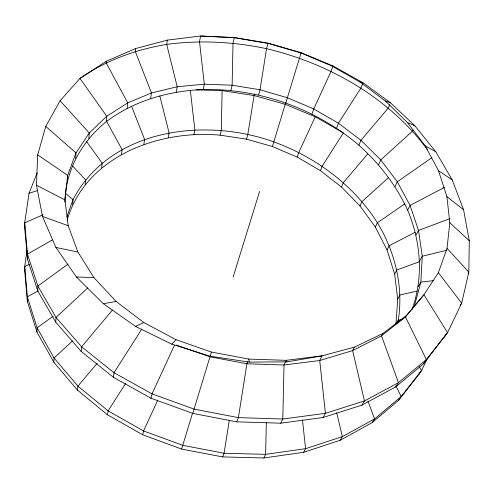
<?xml version="1.0" encoding="UTF-8"?>
<svg xmlns="http://www.w3.org/2000/svg" width="494" height="494" viewBox="0 0 494 494"><rect width="100%" height="100%" fill="white"/><g stroke="black" fill="none" stroke-linecap="round" stroke-linejoin="round"><path stroke-width="0.74" d="M427.551 358.212L421.604 370.457L418.924 374.378L398.609 400.319L372.118 422.648L340.1 440.29L303.563 452.313L263.858 457.987L222.609 456.913L181.613 449.058L142.686 434.776L107.519 414.806L77.539 390.192L53.815 362.188L36.994 332.116L27.337 301.309L27.349 296.882L24.725 266.445L26.972 250.483M64.961 202.225C65.375 170.523 81.862 141.42 106.222 121.74C134.035 100.671 168.676 90.915 203.219 89.507L204.325 84.178L199.508 41.687L200.601 36.013L234.885 37.76L268.582 43.509L301.056 53L331.733 65.955L360.04 82.078L385.419 101.029L407.315 122.432L425.198 145.847L438.549 170.776L446.891 196.631L449.812 222.738L447.027 248.359L438.376 272.657L423.92 294.782L406.185 315.752L382.869 333.481L354.538 347.103L322.057 355.847L287.045 361.867L249.272 362.096L210.283 356.199L171.801 344.188L135.603 326.448L103.332 303.717L76.416 276.992L55.915 247.482L42.509 216.471L36.457 185.213L37.674 154.875L45.763 126.445L60.114 100.751L79.979 78.41L106.235 61.312L135.646 48.535L167.361 40.113L200.601 36.013L234.304 37.55L268.026 43.157L301.118 52.673L332.975 65.93L362.985 82.726L390.538 102.82L415.016 125.939L435.776 151.751L452.177 179.841L463.563 209.715L469.3 240.745L468.818 272.182L461.662 303.155L447.527 332.641L423.414 363.887L395.657 386.95L361.861 405.148L323.088 417.486L280.777 423.191L236.688 421.839L192.777 413.392L151.034 398.25L113.317 377.218L81.177 351.419L55.766 322.205L37.791 290.985L27.485 259.146L27.497 254.12L24.7 222.843L29.016 193.321L37.217 172.789M36.994 332.116L37.081 327.806L27.349 296.882L37.982 290.947M37.791 290.985L37.884 286.069L27.497 254.12L52.654 239.751M196.34 89.908L222.121 90.612L221.293 130.435L220.157 135.171C158.951 129.508 85.826 156.209 67.135 220.194M266.328 422.296L265.63 454.35L263.858 457.987M53.815 362.188L54.019 357.996L37.081 327.806L53.142 316.24M55.766 322.205L56.001 317.42L37.884 286.069L68.184 263.975M67.375 180.804L67.672 175.351L76.002 152.874L89.272 133.028L106.76 116.257L127.736 102.845L151.46 92.983L177.216 86.753L204.325 84.178L232.131 85.215L260.023 89.778L287.415 97.744L313.739 108.952L338.433 123.21L360.953 140.296L380.757 159.926L397.306 181.773L410.063 205.43L418.541 230.432L422.259 256.213L420.851 282.123L414.225 306.675M411.984 309.553C423.803 277.332 420.839 241.449 407.63 210.135C396.213 185.25 379.262 163.44 358.903 145.23C315.925 108.661 259.665 88.426 203.219 89.507M72.704 204.479L73.013 199.625C110.224 128.73 204.701 116.955 273.812 141.889C315.722 157.117 353.346 184.917 377.422 222.757C395.033 251.767 403.549 286.329 398.306 320.106L397.479 323.082M75.656 158.352L76.002 152.874L45.763 126.445M220.157 135.171L246.525 139.16L272.385 146.514L297.203 157.08L320.427 170.671L341.533 187.059L360.009 205.955L375.341 227.042L387.043 249.908L394.638 274.084L397.726 299.012L395.96 324.064L398.306 320.106L402.11 319.729M85.196 184.799L85.579 179.921L72.569 165.935M88.84 138.518L89.272 133.028L60.114 100.751M106.235 61.312L106.105 62.775L127.736 102.845L127.069 108.303M77.539 390.192L77.922 386.135L97.157 363.281M81.177 351.419L81.615 346.782L112.465 310.022M101.684 168.016L102.165 163.131L86.339 141.253M106.222 121.74L106.76 116.257L79.979 78.41C105.827 60.41 135.733 49.561 166.688 44.417C199.971 39.94 233.724 41.731 266.544 48.678C329.109 63.596 388.729 97.435 427.434 149.608M323.088 417.486L325.429 413.311L319.717 360.521L322.057 355.847L286.082 360.33L248.698 359.064L211.469 352.068L176.006 339.674L143.797 322.52L116.109 301.47L93.922 277.579L77.861 251.959L68.203 225.715L64.905 199.879L67.672 175.351L37.674 154.875M121.475 154.449L122.067 149.571L106.34 120.907M135.646 48.535L135.294 51.432L151.46 92.983L150.658 98.405M27.337 301.309L24.725 270.965L24.941 269.452M27.485 259.146L24.7 227.962L24.922 226.456M143.884 144.304L144.6 139.45L131.497 106.179M107.519 414.806L108.124 410.872L125.525 383.597M113.317 377.218L114.015 372.711L141.624 329.399M167.361 40.113L166.688 44.417L177.216 86.753L176.265 92.137M229.272 420.511L224.078 453.251L222.609 456.913M168.232 137.696L169.084 132.874L159.821 95.972M301.056 53L301.118 52.673L285.835 102.882M193.864 134.658L194.852 129.879L190.357 90.501M142.686 434.776L143.556 430.953L157.728 400.251M151.034 398.25L152.041 393.866L174.487 345.22M230.871 90.488L232.131 85.215L233.02 43.151L234.304 37.55L234.885 37.76M254.361 94.095L247.803 134.479L246.525 139.16M258.603 94.984L260.023 89.778L266.544 48.678L268.026 43.157L268.582 43.509M210.283 356.199L211.469 352.068M192.506 413.287L181.613 449.058M423.414 363.887L426.371 359.539L447.527 332.641L423.92 294.782L405.469 316.944L381.498 335.84L352.611 350.616L319.717 360.521L284.013 365.004L246.914 363.769L209.981 356.835L192.777 413.392M285.865 102.209L272.385 146.514M233.131 276.98L259.616 191.419M297.203 157.08L298.765 152.516L315.24 116.812L285.223 104.302L253.984 95.515L222.121 90.612M311.992 114.028L313.739 108.952L331.104 71.297L332.975 65.93L331.733 65.955M66.9 216.792L73.013 199.625L65.412 193.24M247.679 361.756L246.914 363.769L238.38 417.628L236.688 421.839M320.427 170.671L322.131 166.175L343.441 132.837M336.531 128.218L338.433 123.21L360.923 88.012L362.985 82.726L360.04 82.078M341.533 187.059L343.373 182.626L367.746 153.9M358.903 145.23L360.953 140.296L388.29 108.025L389.698 104.771M285.489 361.664L284.013 365.004L282.809 419.023L280.777 423.191M360.009 205.955L361.972 201.595L388.636 177.519M378.565 164.786L380.757 159.926L412.589 131.058L413.194 129.78M444.483 337.087L445.792 334.352M375.341 227.042L377.422 222.757L404.969 203.726M394.984 186.553L397.306 181.773L431.923 157.66M418.924 374.378L419.912 372.34M387.043 249.908L389.216 245.697L415.256 232.26M407.63 210.135L410.063 205.43L444.68 187.282M354.538 347.103L352.611 350.616L364.467 400.943L361.861 405.148M394.638 274.084L396.898 269.959L419.875 261.561M416.01 235.051L418.541 230.432L449.966 218.601M303.563 452.313L305.607 448.669L302.458 419.912M397.726 299.012L400.041 294.974L417.251 291.04M419.665 260.746L422.259 256.213L446.903 250.217M382.869 333.481L381.498 335.84L398.467 382.683L395.657 386.95M418.208 286.569L420.851 282.123L433.794 280.598M406.185 315.752L405.469 316.944L426.371 359.539L398.467 382.683L364.467 400.943L325.429 413.311L282.809 419.023L238.38 417.628L194.117 409.112L152.041 393.866L114.015 372.711L81.615 346.782L56.001 317.42L87.815 287.909M340.1 440.29L342.379 436.61L374.588 418.906L401.208 396.497L421.604 370.457L419.103 366.579M468.059 273.349L468.818 272.182L447.027 248.359M372.118 422.648L374.588 418.906L367.993 401.079M460.124 305.428L461.662 303.155L438.376 272.657M398.609 400.319L401.208 396.497L396.065 386.302M171.801 344.188L176.006 339.674M72.63 340.841L54.019 357.996L77.922 386.135L108.124 410.872L143.556 430.953L182.78 445.329L224.078 453.251L265.63 454.35L305.607 448.669L342.379 436.61L336.692 412.823M135.603 326.448L143.797 322.52M42.91 214.834L24.7 222.843L24.7 227.962M29.677 264.352L24.725 266.445L24.725 270.965M29.016 193.321L37.705 190.486M103.332 303.717L116.109 301.47M76.416 276.992L93.922 277.579M55.915 247.482L77.861 251.959M385.419 101.029L390.538 102.82M176.241 345.022L209.981 356.835M42.509 216.471L68.203 225.715M407.315 122.432L415.016 125.939M36.457 185.213L64.905 199.879M425.198 145.847L435.776 151.751M315.24 116.812L342.787 132.46M438.549 170.776L452.177 179.841M446.891 196.631L463.563 209.715M449.812 222.738L469.3 240.745M286.082 360.33L287.045 361.867M248.698 359.064L249.272 362.096"/></g></svg>
